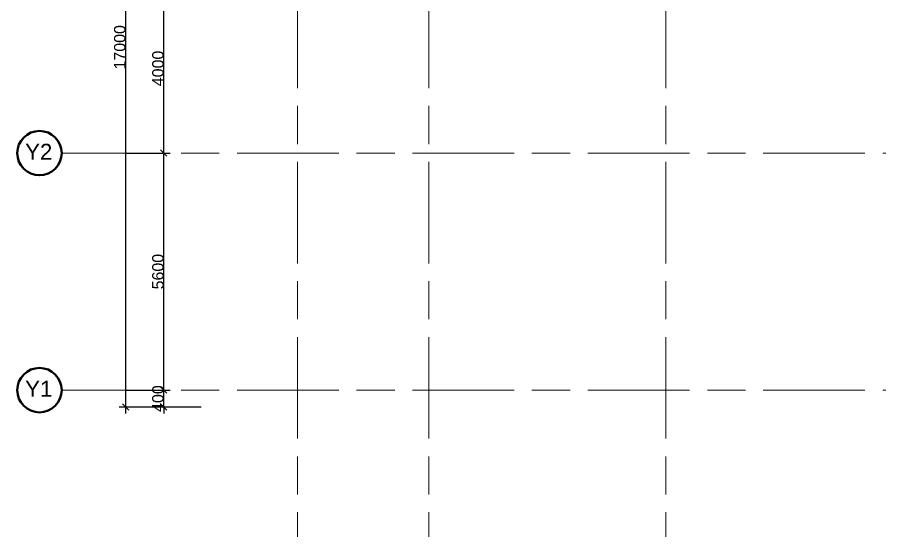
# Model space of a CAD drawing. Header units: millimetres. Extents: x -76261 to 649593, y -304265 to 60256.
# Drawn here: x 245389 to 265747, y -19665 to -7390 of the extents above; entities that cross this region are included whole.
import ezdxf

# ---------------------------------------------------------------- set-up
doc = ezdxf.new("R2010")
doc.units = ezdxf.units.MM
doc.header["$LTSCALE"] = 2000
doc.header["$MEASUREMENT"] = 0
doc.header["$PDMODE"] = 32
doc.header["$PDSIZE"] = 0.15
doc.linetypes.add('Centre', pattern=[6.9, 4, -0.7, 1.5, -0.7])
doc.layers.get('0').update_dxf_attribs({"linetype": 'CONTINUOUS'})
doc.layers.get('DEFPOINTS').update_dxf_attribs({"color": 171, "linetype": 'CONTINUOUS'})
for name, color, linetype, lineweight in [('A-ANNO-DIMS', 1, 'CONTINUOUS', 15), ('S-GRID', 14, 'CONTINUOUS', 15), ('S-GRID-IDEN', 1, 'CONTINUOUS', 50)]:
    doc.layers.add(name, color=color, linetype=linetype, lineweight=lineweight)
doc.styles.add('Arial', font='arial.ttf', dxfattribs={"height": 1.6})
doc.styles.add('Arial_1', font='arial.ttf', dxfattribs={"height": 270})
doc.dimstyles.new('AD1', dxfattribs={"dimscale": 304.8, "dimtxt": 275.470038, "dimasz": 0.492126, "dimexe": 0.492126, "dimexo": 0.0625, "dimgap": 0, "dimtad": 1, "dimdec": 0, "dimzin": 0, "dimdsep": 46, "dimtxsty": 'Arial_1', "dimblk1": 'OBLIQUE', "dimblk2": 'OBLIQUE', "dimsah": 1, "dimcen": 0.09, "dimdle": 0.492126, "dimazin": 0, "dimtfac": 1, "dimtdec": 4, "dimtix": 1, "dimtmove": 0, "dimatfit": 3, "dimfxl": 2.952756, "dimfxlon": 1, "dimtvp": 1, "dimtolj": 1, "dimtzin": 0, "dimarcsym": 2})

# ---------------------------------------------------------------- blocks, each defined once
blk = doc.blocks.new('Grid - M_Grid Head - Circle-195263-ROOF FLOOR PLAN')
at = {"layer": 'S-GRID-IDEN'}
blk.add_circle((0, 0), 3.5, dxfattribs=at)
blk = doc.blocks.new('_Oblique')
at = {"color": 0, "linetype": 'ByBlock', "lineweight": -2}
blk.add_line((-0.5, -0.5), (0.5, 0.5), dxfattribs=at)
blk = doc.blocks.new('*D1104')
at = {"layer": 'A-ANNO-DIMS', "color": 0, "lineweight": -2, "transparency": 16777216}
for p, q in [((248848, -16200), (248848, -16050)), ((247967, -16200), (248998, -16200)), ((248848, -16600), (248848, -16200)), ((249729, -16600), (248698, -16600)), ((248848, -16600), (248848, -16750))]:
    blk.add_line(p, q, dxfattribs=at)
at = {"layer": 'DEFPOINTS', "color": 0, "transparency": 16777216}
for p in [(247948, -16200), (248848, -16200), (249748, -16600)]:
    blk.add_point(p, dxfattribs=at)
at = {"layer": 'A-ANNO-DIMS', "color": 0, "lineweight": -2, "transparency": 16777216, "xscale": 150, "yscale": 150, "zscale": 150}
for p, rotation in [((248848, -16200), 270), ((248848, -16600), 90)]:
    blk.add_blockref('_Oblique', p, dxfattribs=dict(at, rotation=rotation))
at = {"layer": 'A-ANNO-DIMS', "color": 0, "transparency": 16777216, "insert": (248710, -16400), "char_height": 270, "width": 747.58, "attachment_point": 5, "rotation": 90, "style": 'Arial_1'}
blk.add_mtext('\\A1;400', dxfattribs=at)
blk = doc.blocks.new('*D1105')
at = {"layer": 'A-ANNO-DIMS', "color": 0, "lineweight": -2, "transparency": 16777216}
for p, q in [((248848, -16350), (248848, -10450)), ((247967, -10600), (248998, -10600)), ((247967, -16200), (248998, -16200))]:
    blk.add_line(p, q, dxfattribs=at)
at = {"layer": 'DEFPOINTS', "color": 0, "transparency": 16777216}
for p in [(247948, -10600), (248848, -10600), (247948, -16200)]:
    blk.add_point(p, dxfattribs=at)
at = {"layer": 'A-ANNO-DIMS', "color": 0, "lineweight": -2, "transparency": 16777216, "xscale": 150, "yscale": 150, "zscale": 150}
for p, rotation in [((248848, -10600), 90), ((248848, -16200), 270)]:
    blk.add_blockref('_Oblique', p, dxfattribs=dict(at, rotation=rotation))
at = {"layer": 'A-ANNO-DIMS', "color": 0, "transparency": 16777216, "insert": (248710, -13400), "char_height": 270, "width": 996.78, "attachment_point": 5, "rotation": 90, "style": 'Arial_1'}
blk.add_mtext('\\A1;5600', dxfattribs=at)
blk = doc.blocks.new('*D1106')
at = {"layer": 'A-ANNO-DIMS', "color": 0, "lineweight": -2, "transparency": 16777216}
for p, q in [((248848, -10750), (248848, -6450)), ((247967, -6600), (248998, -6600)), ((247967, -10600), (248998, -10600))]:
    blk.add_line(p, q, dxfattribs=at)
at = {"layer": 'DEFPOINTS', "color": 0, "transparency": 16777216}
for p in [(247948, -6600), (248848, -6600), (247948, -10600)]:
    blk.add_point(p, dxfattribs=at)
at = {"layer": 'A-ANNO-DIMS', "color": 0, "lineweight": -2, "transparency": 16777216, "xscale": 150, "yscale": 150, "zscale": 150}
for p, rotation in [((248848, -6600), 90), ((248848, -10600), 270)]:
    blk.add_blockref('_Oblique', p, dxfattribs=dict(at, rotation=rotation))
at = {"layer": 'A-ANNO-DIMS', "color": 0, "transparency": 16777216, "insert": (248710, -8600), "char_height": 270, "width": 996.78, "attachment_point": 5, "rotation": 90, "style": 'Arial_1'}
blk.add_mtext('\\A1;4000', dxfattribs=at)
blk = doc.blocks.new('*D1109')
at = {"layer": 'A-ANNO-DIMS', "color": 0, "lineweight": -2, "transparency": 16777216}
for p, q in [((247948, -16750), (247948, 550)), ((248829, 400), (247798, 400)), ((248829, -16600), (247798, -16600))]:
    blk.add_line(p, q, dxfattribs=at)
at = {"layer": 'DEFPOINTS', "color": 0, "transparency": 16777216}
for p in [(247948, 400), (248848, 400), (248848, -16600)]:
    blk.add_point(p, dxfattribs=at)
at = {"layer": 'A-ANNO-DIMS', "color": 0, "lineweight": -2, "transparency": 16777216, "xscale": 150, "yscale": 150, "zscale": 150}
for p, rotation in [((247948, 400), 90), ((247948, -16600), 270)]:
    blk.add_blockref('_Oblique', p, dxfattribs=dict(at, rotation=rotation))
at = {"layer": 'A-ANNO-DIMS', "color": 0, "transparency": 16777216, "insert": (247810, -8100), "char_height": 270, "width": 1245.97, "attachment_point": 5, "rotation": 90, "style": 'Arial_1'}
blk.add_mtext('\\A1;17000', dxfattribs=at)
blk = doc.blocks.new('Xrexf_Office')
at = {"layer": 'S-GRID', "linetype": 'Centre', "ltscale": 0.3}
for p, q in [((252000, 5755.1), (252000, -19664.8)), ((255100, 5755.1), (255100, -19664.8)), ((260700, 5755.1), (260700, -19664.8)), ((246438.5, -10600), (288139, -10600)), ((246438.5, -16200), (288139, -16200))]:
    blk.add_line(p, q, dxfattribs=at)
at = {"layer": 'S-GRID-IDEN', "xscale": 149.9999999999999, "yscale": 149.9999999999999, "zscale": 149.9999999999999, "rotation": 269.9999999999995}
for p in [(245913.5, -10600), (245913.5, -16200)]:
    blk.add_blockref('Grid - M_Grid Head - Circle-195263-ROOF FLOOR PLAN', p, dxfattribs=at)
at = {"layer": 'S-GRID-IDEN', "char_height": 375, "width": 769.62, "attachment_point": 1, "style": 'Arial'}
for s, insert in [('Y2', (245575.4, -10379.9)), ('Y1', (245575.4, -15979.9))]:
    blk.add_mtext(s, dxfattribs=dict(at, insert=insert))
at = {"layer": 'A-ANNO-DIMS'}
for base, p1, p2, override, picture, middle in [((247947.9, 400), (248847.9, -16600), (248847.9, 400), {"dimpost": '<>', "dimfxl": 17000}, '*D1109', (247810, -8100)), ((248847.9, -6600), (247947.9, -10600), (247947.9, -6600), {"dimpost": '<>', "dimfxl": 4000}, '*D1106', (248710, -8600)), ((248847.9, -10600), (247947.9, -16200), (247947.9, -10600), {"dimpost": '<>', "dimfxl": 5600}, '*D1105', (248710, -13400)), ((248847.9, -16200), (249747.9, -16600), (247947.9, -16200), {"dimpost": '<>', "dimfxl": 1843.908891}, '*D1104', (248710, -16400))]:
    dim = blk.add_linear_dim(base=base, p1=p1, p2=p2, angle=90, dimstyle='AD1', override=override, dxfattribs=at)
    dim.commit()
    dim.dimension.update_dxf_attribs({"geometry": picture, "text_midpoint": middle})

msp = doc.modelspace()

# ---------------------------------------------------------------- block references
at = {"linetype": 'ByBlock'}
msp.add_blockref('Xrexf_Office', (0, 0), dxfattribs=at)

doc.saveas('drawing.dxf')
